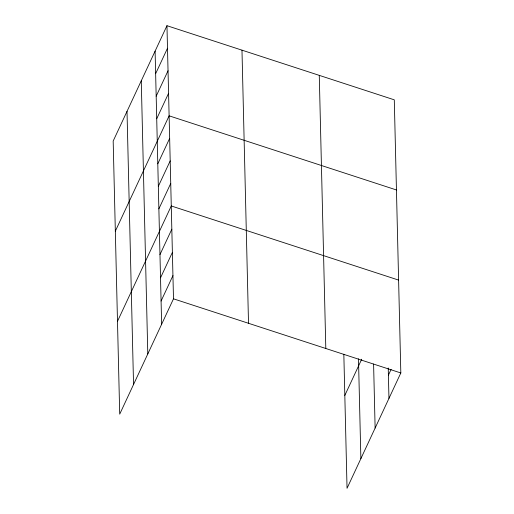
<?xml version="1.0" encoding="UTF-8"?>
<svg xmlns="http://www.w3.org/2000/svg" width="514" height="514" viewBox="0 0 514 514"><rect width="100%" height="100%" fill="white"/><g stroke="black" fill="none" stroke-linecap="round" stroke-linejoin="round"><path stroke-width="0.77" d="M166.96 25.7L113.176 141.042L119.711 414.168L173.494 298.827L166.96 25.7L394.289 99.832L400.824 372.958L347.04 488.3L343.834 354.255M155.639 73.675L167.5 48.232M156.179 96.208L168.039 70.765M156.719 118.74L168.579 93.297M115.335 231.171L169.119 115.83L396.448 189.962M157.792 163.805L169.659 138.362M158.331 186.338L170.198 160.895M158.871 208.87L170.738 183.427M117.488 321.308L171.271 205.96L398.601 280.091M159.963 254.616L171.83 229.18M160.522 277.836L172.383 252.393M161.075 301.05L172.942 275.607M344.817 395.439L361.702 359.222M388.404 375.181L391.115 369.367M173.494 298.827L400.824 372.958M388.231 367.979L388.957 398.401M373.594 364.021L375.124 428.066M358.483 358.778L360.873 458.629M319.271 75.372L325.805 348.492M241.978 50.166L248.513 323.287M155.1 51.143L161.634 324.263M141.266 80.807L147.794 353.934M127.009 111.377L133.544 384.498"/></g></svg>
